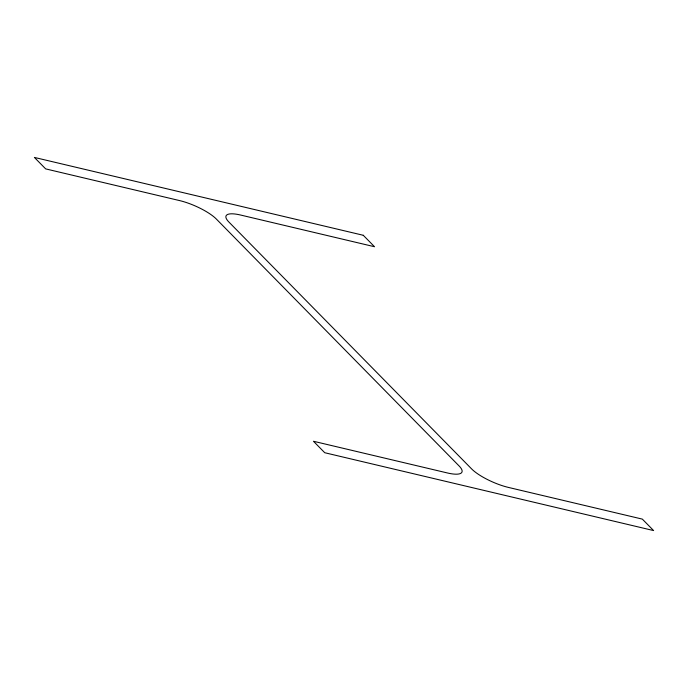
<?xml version="1.0" encoding="UTF-8"?>
<svg xmlns="http://www.w3.org/2000/svg" width="688" height="688" viewBox="0 0 688 688"><rect width="100%" height="100%" fill="white"/><g stroke="black" fill="none" stroke-linecap="round" stroke-linejoin="round"><path stroke-width="1.03" d="M363.264 235.279L34.4 157.432L45.666 168.887L179.559 200.578A29.627 8.015 23.7 0 1 216.367 219.076L459.085 465.948A29.627 8.015 23.7 0 1 447.363 472.957L313.47 441.266L324.736 452.721L653.6 530.568L642.334 519.113L508.441 487.422A29.627 8.015 23.7 0 1 471.633 468.924L228.915 222.052A29.627 8.015 23.7 0 1 240.637 215.043L374.53 246.734L363.264 235.279"/></g></svg>
